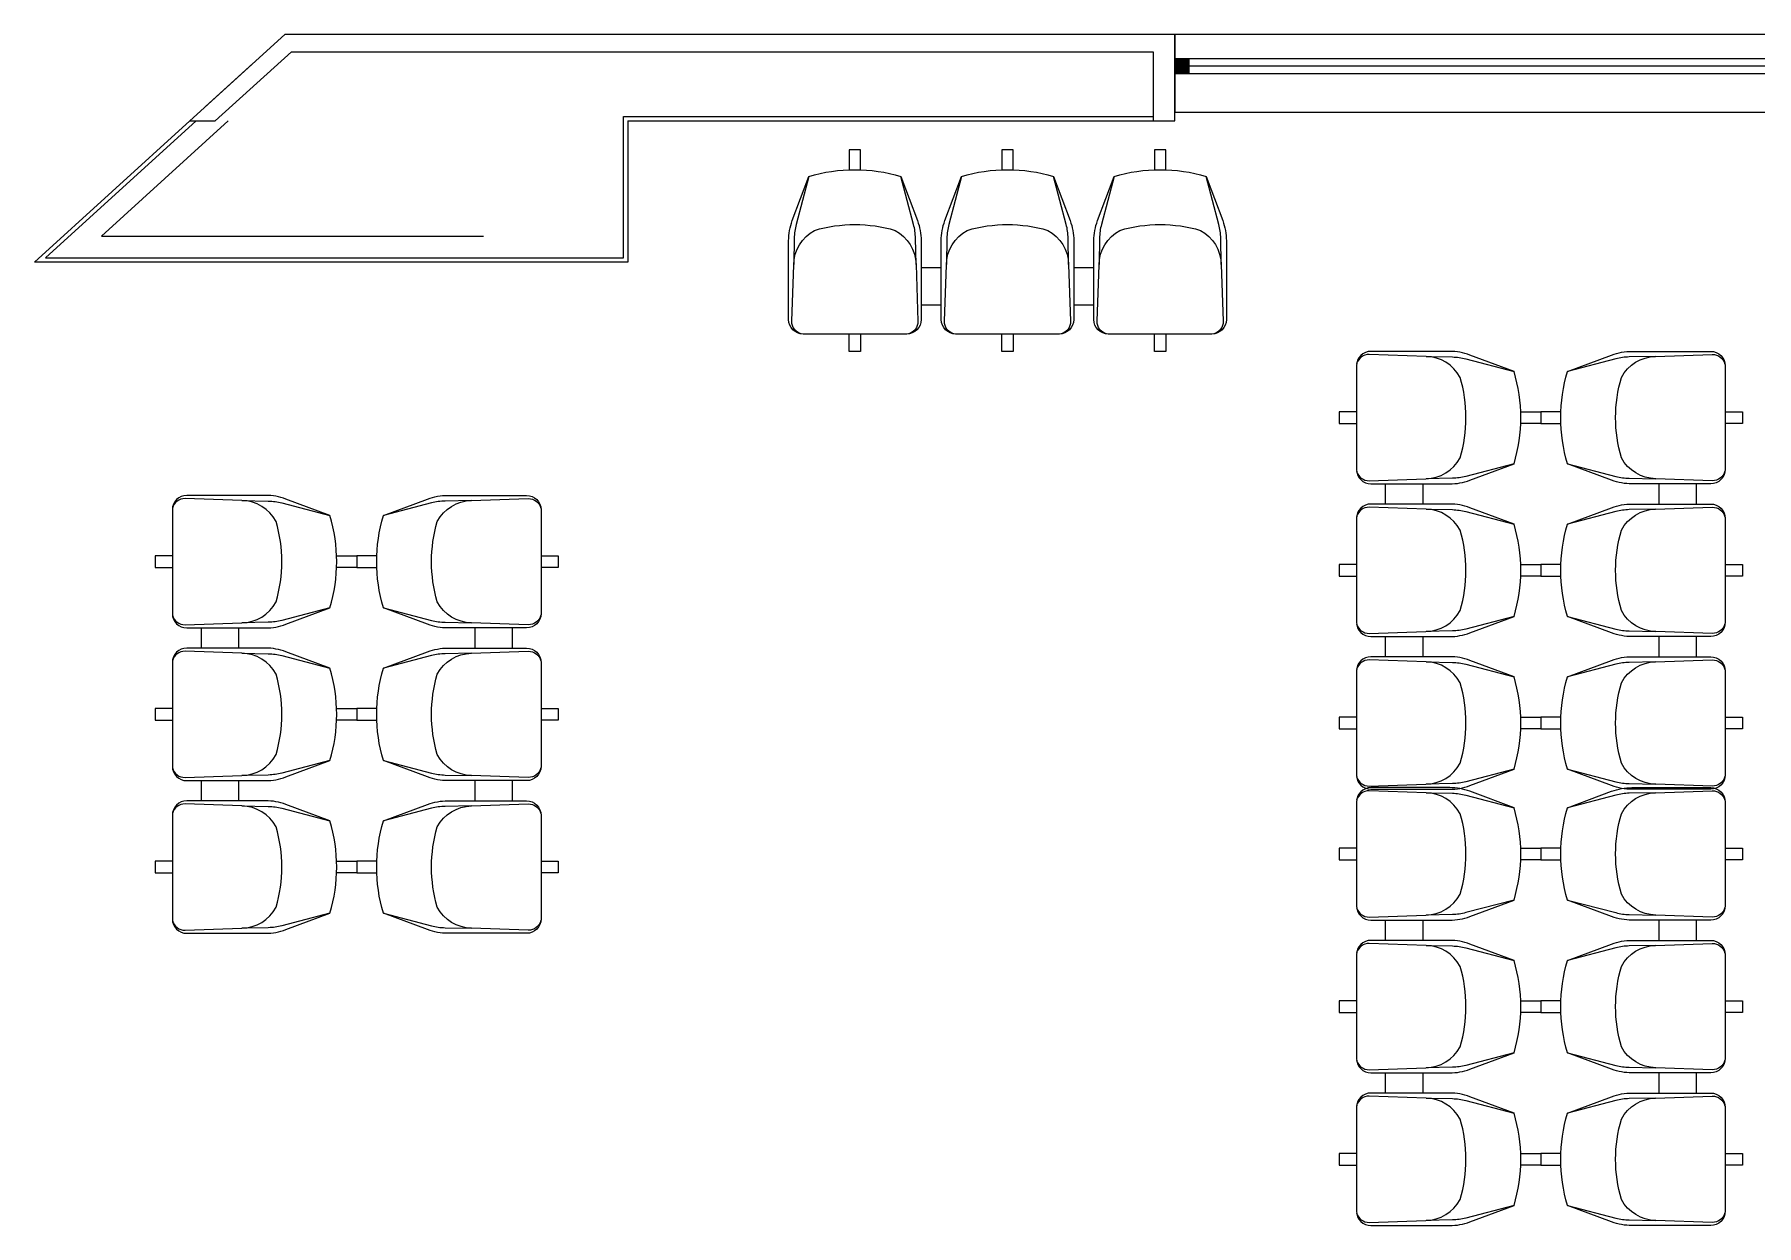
# Model space of a CAD drawing. Header units: millimetres. Extents: x 2523 to 2756, y 378 to 482.
# Drawn here: x 2566.82 to 2572.8, y 404.33 to 408.46 of the extents above; entities that cross this region are included whole.
import ezdxf

# ---------------------------------------------------------------- set-up
doc = ezdxf.new("R2010")
doc.units = ezdxf.units.MM
doc.layers.add('MOBILIARIO', color=161, linetype='Continuous')

# ---------------------------------------------------------------- blocks, each defined once
blk = doc.blocks.new('91040053')
for p, q in [((0.25, -0.41), (0.32, -0.41)), ((0.78, -0.41), (0.85, -0.41)), ((0.25, -0.54), (0.32, -0.54)), ((0.78, -0.54), (0.85, -0.54))]:
    blk.add_line(p, q)
for points in [[(0, -0.07), (0, 0), (0.04, 0), (0.04, -0.07)], [(0.53, -0.07), (0.53, 0), (0.57, 0), (0.57, -0.07)], [(1.06, -0.07), (1.06, 0), (1.1, 0), (1.1, -0.07)], [(0, -0.64), (0, -0.7), (0.04, -0.7), (0.04, -0.64)], [(0.53, -0.64), (0.53, -0.7), (0.57, -0.7), (0.57, -0.64)], [(1.06, -0.64), (1.06, -0.7), (1.1, -0.7), (1.1, -0.64)]]:
    blk.add_lwpolyline(points)
for points in [[(0.2, -0.64, 0.414214), (0.25, -0.59), (0.25, -0.3162, 0.08968), (0.2373, -0.2461), (0.18, -0.0928, 0.146279), (-0.14, -0.0928), (-0.1973, -0.2461, 0.08968), (-0.21, -0.3162), (-0.21, -0.59, 0.414214), (-0.16, -0.64)], [(0.73, -0.64, 0.414214), (0.78, -0.59), (0.78, -0.3162, 0.08968), (0.7673, -0.2461), (0.71, -0.0928, 0.146279), (0.39, -0.0928), (0.3327, -0.2461, 0.08968), (0.32, -0.3162), (0.32, -0.59, 0.414214), (0.37, -0.64)], [(1.26, -0.64, 0.414214), (1.31, -0.59), (1.31, -0.3162, 0.08968), (1.2973, -0.2461), (1.24, -0.0928, 0.146279), (0.92, -0.0928), (0.8627, -0.2461, 0.08968), (0.85, -0.3162), (0.85, -0.59, 0.414214), (0.9, -0.64)]]:
    blk.add_lwpolyline(points, format="xyb", close=True)
for points in [[(-0.1923, -0.3983), (-0.1905, -0.3069, -0.059336), (-0.1839, -0.2601), (-0.14, -0.0928)], [(0.18, -0.0928), (0.2239, -0.2601, -0.059336), (0.2305, -0.3069), (0.2323, -0.3983)], [(0.3377, -0.3983), (0.3395, -0.3069, -0.059336), (0.3461, -0.2601), (0.39, -0.0928)], [(0.71, -0.0928), (0.7539, -0.2601, -0.059336), (0.7605, -0.3069), (0.7623, -0.3983)], [(0.8677, -0.3983), (0.8695, -0.3069, -0.059336), (0.8761, -0.2601), (0.92, -0.0928)], [(1.24, -0.0928), (1.2839, -0.2601, -0.059336), (1.2905, -0.3069), (1.2923, -0.3983)], [(0.206, -0.6396, 0.342318), (0.2391, -0.5956), (0.2323, -0.3992, 0.27208), (0.1596, -0.28, 0.144285), (-0.1196, -0.28, 0.27018), (-0.1923, -0.3983), (-0.1991, -0.5956, 0.342318), (-0.166, -0.6396)], [(0.736, -0.6396, 0.342318), (0.7691, -0.5956), (0.7623, -0.3992, 0.27208), (0.6896, -0.28, 0.144285), (0.4104, -0.28, 0.27018), (0.3377, -0.3983), (0.3309, -0.5956, 0.342318), (0.364, -0.6396)], [(1.266, -0.6396, 0.342318), (1.2991, -0.5956), (1.2923, -0.3992, 0.27208), (1.2196, -0.28, 0.144285), (0.9404, -0.28, 0.27018), (0.8677, -0.3983), (0.8609, -0.5956, 0.342318), (0.894, -0.6396)]]:
    blk.add_lwpolyline(points, format="xyb")

msp = doc.modelspace()

# ---------------------------------------------------------------- linework, layer by layer
for p, q in [((2567.4162, 408.2129), (2567.5812, 408.3629)), ((2590.6035, 408.3529), (2570.7817, 408.3529)), ((2570.7667, 408.1629), (2570.7817, 408.1629)), ((2570.7667, 408.1629), (2570.7817, 408.1629))]:
    msp.add_line(p, q)
for points in [[(2567.4504, 408.1629), (2567.7144, 408.4029), (2570.7067, 408.4029), (2570.7067, 408.1629), (2570.7817, 408.1629), (2570.7817, 408.4629), (2567.6913, 408.4629), (2567.3613, 408.1629)], [(2590.6035, 408.4628), (2570.7817, 408.4628), (2570.7817, 408.1928), (2590.6035, 408.1928)], [(2570.8317, 408.3279), (2570.8317, 408.3779), (2570.7817, 408.3779), (2570.7817, 408.3279)], [(2570.8317, 408.3279), (2570.8317, 408.3779), (2570.7817, 408.3779), (2570.7817, 408.3279)], [(2590.6035, 408.3779), (2570.7817, 408.3779), (2570.7817, 408.3279), (2590.6035, 408.3279)], [(2570.8317, 408.3279), (2570.8317, 408.3779), (2570.7817, 408.3779), (2570.7817, 408.3279)]]:
    msp.add_lwpolyline(points, close=True)
for points in [[(2567.7589, 408.4029), (2570.7067, 408.4029), (2570.7067, 408.1629), (2570.7817, 408.1629)], [(2567.7589, 408.4029), (2570.7067, 408.4029), (2570.7067, 408.1629), (2570.7817, 408.1629)], [(2568.8824, 407.9629), (2568.8824, 407.6729), (2566.8223, 407.6729), (2567.3613, 408.1629)], [(2568.8824, 408.1629), (2568.8824, 407.6729), (2566.8223, 407.6729), (2567.3613, 408.1629)], [(2567.3836, 408.1629), (2566.8611, 407.6879), (2568.8674, 407.6879), (2568.8674, 408.1779), (2570.7067, 408.1779)], [(2567.3836, 408.1629), (2566.8611, 407.6879), (2568.8674, 407.6879), (2568.8674, 407.9629)], [(2567.4949, 408.1629), (2567.0549, 407.7628), (2568.3817, 407.7628)], [(2567.4949, 408.1629), (2567.0549, 407.7628), (2568.3817, 407.7628)], [(2568.8824, 408.1629), (2570.7067, 408.1629)]]:
    msp.add_lwpolyline(points)
msp.add_solid([(2570.8317, 408.3279), (2570.8317, 408.3779), (2570.7817, 408.3279), (2570.7817, 408.3779)])
msp.add_solid([(2570.8317, 408.3279), (2570.8317, 408.3779), (2570.7817, 408.3279), (2570.7817, 408.3779)])
msp.add_solid([(2570.8317, 408.3279), (2570.8317, 408.3779), (2570.7817, 408.3279), (2570.7817, 408.3779)])

# ---------------------------------------------------------------- block references
at = {"layer": 'MOBILIARIO', "xscale": -1}
msp.add_blockref('91040053', (2570.7509, 408.0629), dxfattribs=at)
at = {"layer": 'MOBILIARIO'}
for p, rotation in [((2572.0525, 407.1529), 270.0000000000521), ((2567.9412, 406.6529), 270.0000000000521), ((2572.0525, 405.6385, 0.9201), 270.0000000001042)]:
    msp.add_blockref('91040053', p, dxfattribs=dict(at, rotation=rotation))
at = {"layer": 'MOBILIARIO', "xscale": -1, "rotation": 89.99999999989576}
for p in [(2572.0525, 407.1529), (2567.9412, 406.6529), (2572.0525, 405.6385, 0.9201)]:
    msp.add_blockref('91040053', p, dxfattribs=at)

doc.saveas('drawing.dxf')
